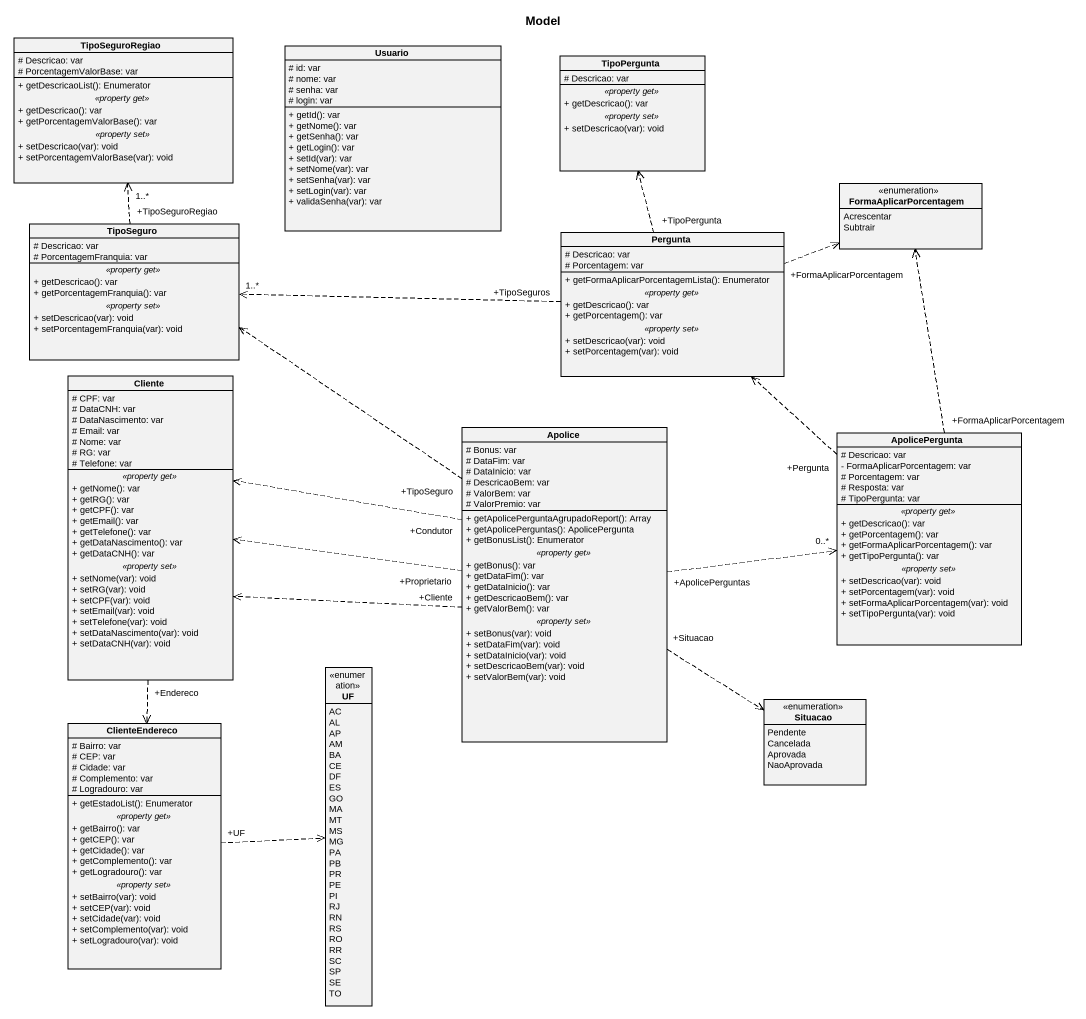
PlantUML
@startuml
title Model
hide circle
hide empty members
skinparam classAttributeIconSize 0
class TipoSeguroRegiao {
  # Descricao: var
  # PorcentagemValorBase: var
  --
  + getDescricaoList(): Enumerator
  .. <<property get>> ..
  + getDescricao(): var
  + getPorcentagemValorBase(): var
  .. <<property set>> ..
  + setDescricao(var): void
  + setPorcentagemValorBase(var): void
}
class Usuario {
  # id: var
  # nome: var
  # senha: var
  # login: var
  + getId(): var
  + getNome(): var
  + getSenha(): var
  + getLogin(): var
  + setId(var): var
  + setNome(var): var
  + setSenha(var): var
  + setLogin(var): var
  + validaSenha(var): var
}
class TipoPergunta {
  # Descricao: var
  .. <<property get>> ..
  + getDescricao(): var
  .. <<property set>> ..
  + setDescricao(var): void
}
enum FormaAplicarPorcentagem {
  Acrescentar
  Subtrair
}
class TipoSeguro {
  # Descricao: var
  # PorcentagemFranquia: var
  .. <<property get>> ..
  + getDescricao(): var
  + getPorcentagemFranquia(): var
  .. <<property set>> ..
  + setDescricao(var): void
  + setPorcentagemFranquia(var): void
}
class Pergunta {
  # Descricao: var
  # Porcentagem: var
  --
  + getFormaAplicarPorcentagemLista(): Enumerator
  .. <<property get>> ..
  + getDescricao(): var
  + getPorcentagem(): var
  .. <<property set>> ..
  + setDescricao(var): void
  + setPorcentagem(var): void
}
class Cliente {
  # CPF: var
  # DataCNH: var
  # DataNascimento: var
  # Email: var
  # Nome: var
  # RG: var
  # Telefone: var
  .. <<property get>> ..
  + getNome(): var
  + getRG(): var
  + getCPF(): var
  + getEmail(): var
  + getTelefone(): var
  + getDataNascimento(): var
  + getDataCNH(): var
  .. <<property set>> ..
  + setNome(var): void
  + setRG(var): void
  + setCPF(var): void
  + setEmail(var): void
  + setTelefone(var): void
  + setDataNascimento(var): void
  + setDataCNH(var): void
}
class Apolice {
  # Bonus: var
  # DataFim: var
  # DataInicio: var
  # DescricaoBem: var
  # ValorBem: var
  # ValorPremio: var
  --
  + getApolicePerguntaAgrupadoReport(): Array
  + getApolicePerguntas(): ApolicePergunta
  + getBonusList(): Enumerator
  .. <<property get>> ..
  + getBonus(): var
  + getDataFim(): var
  + getDataInicio(): var
  + getDescricaoBem(): var
  + getValorBem(): var
  .. <<property set>> ..
  + setBonus(var): void
  + setDataFim(var): void
  + setDataInicio(var): void
  + setDescricaoBem(var): void
  + setValorBem(var): void
}
class ApolicePergunta {
  # Descricao: var
  - FormaAplicarPorcentagem: var
  # Porcentagem: var
  # Resposta: var
  # TipoPergunta: var
  .. <<property get>> ..
  + getDescricao(): var
  + getPorcentagem(): var
  + getFormaAplicarPorcentagem(): var
  + getTipoPergunta(): var
  .. <<property set>> ..
  + setDescricao(var): void
  + setPorcentagem(var): void
  + setFormaAplicarPorcentagem(var): void
  + setTipoPergunta(var): void
}
enum UF {
  AC
  AL
  AP
  AM
  BA
  CE
  DF
  ES
  GO
  MA
  MT
  MS
  MG
  PA
  PB
  PR
  PE
  PI
  RJ
  RN
  RS
  RO
  RR
  SC
  SP
  SE
  TO
}
enum Situacao {
  Pendente
  Cancelada
  Aprovada
  NaoAprovada
}
class ClienteEndereco {
  # Bairro: var
  # CEP: var
  # Cidade: var
  # Complemento: var
  # Logradouro: var
  --
  + getEstadoList(): Enumerator
  .. <<property get>> ..
  + getBairro(): var
  + getCEP(): var
  + getCidade(): var
  + getComplemento(): var
  + getLogradouro(): var
  .. <<property set>> ..
  + setBairro(var): void
  + setCEP(var): void
  + setCidade(var): void
  + setComplemento(var): void
  + setLogradouro(var): void
}
TipoSeguro "+TipoSeguroRegiao" .up.> "1..*" TipoSeguroRegiao
Pergunta "+TipoPergunta" .up.> TipoPergunta
Pergunta "+FormaAplicarPorcentagem" .right.> FormaAplicarPorcentagem
Pergunta "+TipoSeguros" .left.> "1..*" TipoSeguro
Cliente "+Endereco" ..> ClienteEndereco
Apolice "+TipoSeguro" .up.> TipoSeguro
Apolice "+Cliente" .left.> Cliente
Apolice "+Proprietario" .left.> Cliente
Apolice "+Condutor" .left.> Cliente
Apolice "+ApolicePerguntas" .right.> "0..*" ApolicePergunta
Apolice "+Situacao" ..> Situacao
ApolicePergunta "+FormaAplicarPorcentagem" .up.> FormaAplicarPorcentagem
ApolicePergunta "+Pergunta" .up.> Pergunta
ClienteEndereco "+UF" .right.> UF
@enduml
